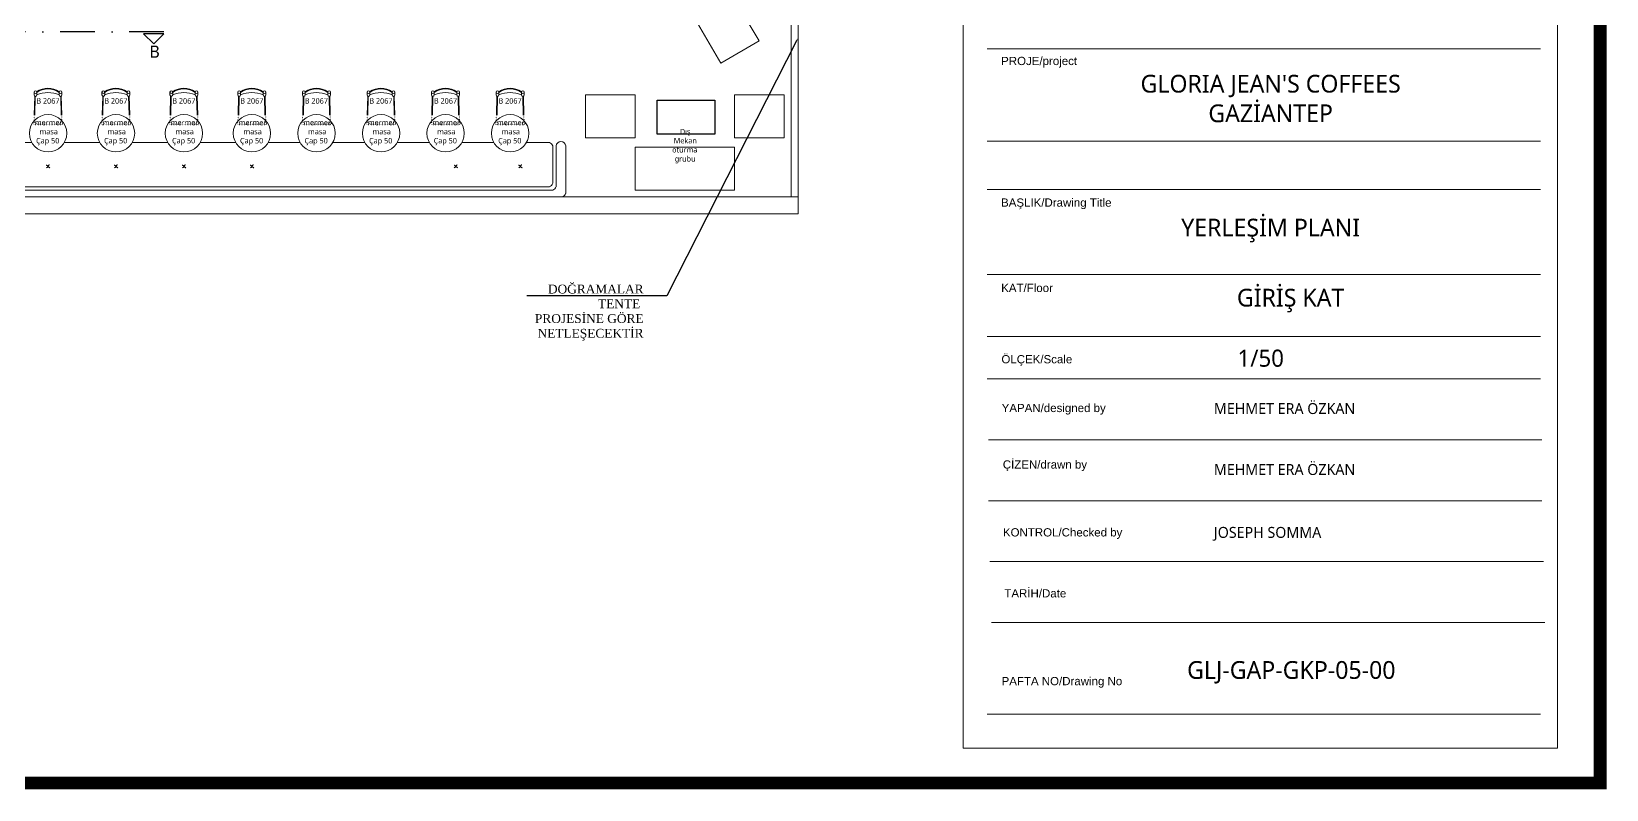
# Model space of a CAD drawing. Header units: millimetres. Extents: x 61675 to 66977, y 9453 to 12371.
# Drawn here: x 64659 to 66977, y 9453 to 10567 of the extents above; entities that cross this region are included whole.
import ezdxf
from ezdxf import colors
from ezdxf.entities.mleader import LeaderData, LeaderLine
from ezdxf.enums import TextEntityAlignment as Align
from ezdxf.math import Vec2, Vec3

# ---------------------------------------------------------------- set-up
doc = ezdxf.new("R2010")
doc.units = ezdxf.units.MM
doc.header["$LTSCALE"] = 2
doc.linetypes.add('DASHDOTX2', pattern=[50.8, 25.4, -12.7, 0, -12.7])
doc.linetypes.add('DOT', pattern=[6.35, 0, -6.35])
doc.layers.get('0').update_dxf_attribs({"lineweight": 20})
for name, color, linetype, lineweight in [('t_antet', 24, 'Continuous', 20), ('t_demir', 103, 'Continuous', 20), ('t_doğrama', 142, 'Continuous', 13), ('t_kesitçizgisi', 7, 'DASHDOTX2', 30), ('t_tefris', 44, 'Continuous', 25), ('t_tefrişoturum', 25, 'Continuous', 15), ('t_yazı', 7, 'Continuous', 25)]:
    doc.layers.add(name, color=color, linetype=linetype, lineweight=lineweight)
doc.layers.add('t_fayans', color=7, linetype='Continuous', lineweight=18, true_color=0xffff75)
doc.styles.add('A Tasarım_genel', font='GOTHIC.TTF', dxfattribs={"width": 0.7, "height": 70})
doc.styles.add('ARIALT', font='arial.ttf', dxfattribs={"height": 10})
doc.styles.get("Standard").update_dxf_attribs({"font": 'times.ttf', "height": 12})
doc.styles.add('Ölçü50', font='calibri.ttf', dxfattribs={"width": 0.7})

# ---------------------------------------------------------------- blocks, each defined once
blk = doc.blocks.new('HSAN')
at = {"layer": 't_tefrişoturum'}
for p, q in [((-22.5, 47.1), (-22.5, 43)), ((-18.5, 47.1), (-18.5, 43)), ((14.6, 47.1), (14.6, 43)), ((18.6, 47.1), (18.6, 43)), ((-22.2, 13.2), (-21.5, 41.3)), ((-21.2, 13.2), (-20.6, 41)), ((16.7, 41), (17.3, 13.2)), ((17.6, 41.3), (18.3, 13.2))]:
    blk.add_line(p, q, dxfattribs=at)
at = {"layer": 't_tefrişoturum', "color": 252, "linetype": 'DOT', "ltscale": 0.06}
for p, q in [((-22.5, 2.8), (-22.2, 13.2)), ((15.9, 0), (-19.8, 0)), ((18.3, 13.2), (18.6, 2.8))]:
    blk.add_line(p, q, dxfattribs=at)
at = {"layer": 't_tefrişoturum'}
for centre in [(-20.5, 47.1), (16.6, 47.1)]:
    blk.add_circle(centre, 2, dxfattribs=at)
at = {"layer": 't_tefrişoturum', "color": 252, "linetype": 'DOT', "ltscale": 0.06}
for centre in [(-21.5, 1), (17.6, 1)]:
    blk.add_circle(centre, 2, dxfattribs=at)
at = {"layer": 't_tefrişoturum'}
for centre, radius, start, end in [((-1.9, 24.3), 28.7, 54.5581, 125.4419), ((-1.9, 24.1), 27.9, 53.5535, 126.4465), ((-1.9, 6.2), 40.4, 65.8377, 114.1623), ((-20.5, 43), 2, 180, 0), ((16.6, 43), 2, 180, 0)]:
    blk.add_arc(centre, radius, start, end, dxfattribs=at)
blk = doc.blocks.new('bahce_sedir')
at = {"layer": 't_tefrişoturum', "linetype": 'Continuous'}
for p, q in [((-75, 412), (-5, 412)), ((-75, 398), (-15, 398)), ((0, -407), (0, 407)), ((-80, 354.2), (-80, 388)), ((-75, 393), (-20, 393)), ((-15, -388), (-15, 388)), ((-10, -393), (-10, 393)), ((-80, 259.2), (-80, 306.3)), ((-80, 164.2), (-80, 211.3)), ((-80, 69.2), (-80, 116.3)), ((-80, -25.8), (-80, 21.3)), ((-80, -125.8), (-80, -73.7)), ((-80, -225.8), (-80, -173.7)), ((-80, -325.8), (-80, -273.7)), ((-80, -388), (-80, -373.7)), ((-75, -393), (-20, -393)), ((-75, -398), (-15, -398)), ((-75, -412), (-5, -412))]:
    blk.add_line(p, q, dxfattribs=at)
at = {"layer": 't_tefrişoturum', "linetype": 'Continuous', "extrusion": (0, 0, -1)}
for points in [[(44.2, 346), (44, 346.2), (43.7, 346.4), (43.6, 346.6), (43.4, 346.8), (43.3, 347), (43.1, 347.3), (42.9, 347.7), (42.8, 348), (43, 347.7), (43.2, 347.3), (43.3, 347.1), (43.5, 346.8), (43.6, 346.6), (43.9, 346.4), (44, 346.2), (44.2, 346)], [(45.8, 345.9), (45.8, 345.9), (46.2, 346.2), (46.6, 346.6), (46.9, 347), (47.2, 347.5), (47, 347), (46.8, 346.6), (46.4, 346.2), (45.8, 345.9)], [(45.5, 344.6), (45.7, 344.5), (45.9, 344.3), (46.1, 344.1), (46.2, 343.9), (46.3, 343.6), (46.4, 343.3), (46.5, 343), (46.6, 342.7), (46.5, 343), (46.4, 343.2), (46.3, 343.5), (46.1, 343.7), (46, 343.9), (45.8, 344.1), (45.7, 344.4), (45.5, 344.6)], [(44.5, 345.4), (44.5, 345.4), (44.6, 345.5), (44.6, 345.6), (44.8, 345.7), (45, 345.8), (45.2, 345.7), (45.3, 345.7), (45.4, 345.6), (45.4, 345.5), (45.4, 345.3), (45.4, 345.2), (45.3, 345.1), (45.1, 345), (44.9, 345), (44.7, 345.1), (44.6, 345.2), (44.5, 345.4)], [(44.3, 344.9), (44.3, 344.9), (43.8, 344.5), (43.4, 344), (43.1, 343.5), (42.9, 343), (43.1, 343.6), (43.4, 344.1), (43.8, 344.5), (44.3, 344.9)], [(45.8, 250.9), (45.8, 250.9), (46.2, 251.2), (46.6, 251.6), (46.9, 252), (47.2, 252.5), (47, 252), (46.8, 251.6), (46.4, 251.2), (45.8, 250.9)], [(45.5, 249.6), (45.7, 249.5), (45.9, 249.3), (46.1, 249.1), (46.2, 248.9), (46.3, 248.6), (46.4, 248.3), (46.5, 248), (46.6, 247.7), (46.5, 248), (46.4, 248.2), (46.3, 248.5), (46.1, 248.7), (46, 248.9), (45.8, 249.1), (45.7, 249.4), (45.5, 249.6)], [(44.5, 250.4), (44.5, 250.4), (44.6, 250.5), (44.6, 250.6), (44.8, 250.7), (45, 250.8), (45.2, 250.7), (45.3, 250.7), (45.4, 250.6), (45.4, 250.5), (45.4, 250.3), (45.4, 250.2), (45.3, 250.1), (45.1, 250), (44.9, 250), (44.7, 250.1), (44.6, 250.2), (44.5, 250.4)], [(44.3, 249.9), (44.3, 249.9), (43.8, 249.5), (43.4, 249), (43.1, 248.5), (42.9, 248), (43.1, 248.6), (43.4, 249.1), (43.8, 249.5), (44.3, 249.9)], [(44.2, 251), (44, 251.2), (43.7, 251.4), (43.6, 251.6), (43.4, 251.8), (43.3, 252), (43.1, 252.3), (42.9, 252.7), (42.8, 253), (43, 252.7), (43.2, 252.3), (43.3, 252.1), (43.5, 251.8), (43.6, 251.6), (43.9, 251.4), (44, 251.2), (44.2, 251)], [(45.8, -49.1), (45.8, -49.1), (46.2, -48.8), (46.6, -48.4), (46.9, -48), (47.2, -47.5), (47, -48), (46.8, -48.4), (46.4, -48.8), (45.8, -49.1)], [(45.5, -50.4), (45.7, -50.5), (45.9, -50.7), (46.1, -50.9), (46.2, -51.1), (46.3, -51.4), (46.4, -51.7), (46.5, -52), (46.6, -52.3), (46.5, -52), (46.4, -51.8), (46.3, -51.5), (46.1, -51.3), (46, -51.1), (45.8, -50.9), (45.7, -50.6), (45.5, -50.4)], [(44.5, -49.6), (44.5, -49.6), (44.6, -49.5), (44.6, -49.4), (44.8, -49.3), (45, -49.2), (45.2, -49.3), (45.3, -49.3), (45.4, -49.4), (45.4, -49.5), (45.4, -49.7), (45.4, -49.8), (45.3, -49.9), (45.1, -50), (44.9, -50), (44.7, -49.9), (44.6, -49.8), (44.5, -49.6)], [(44.3, -50.1), (44.3, -50.1), (43.8, -50.5), (43.4, -51), (43.1, -51.5), (42.9, -52), (43.1, -51.4), (43.4, -50.9), (43.8, -50.5), (44.3, -50.1)], [(44.2, -49), (44, -48.8), (43.7, -48.6), (43.6, -48.4), (43.4, -48.2), (43.3, -48), (43.1, -47.7), (42.9, -47.3), (42.8, -47), (43, -47.3), (43.2, -47.7), (43.3, -47.9), (43.5, -48.2), (43.6, -48.4), (43.9, -48.6), (44, -48.8), (44.2, -49)], [(45.8, -149.1), (45.8, -149.1), (46.2, -148.8), (46.6, -148.4), (46.9, -148), (47.2, -147.5), (47, -148), (46.8, -148.4), (46.4, -148.8), (45.8, -149.1)], [(45.5, -150.4), (45.7, -150.5), (45.9, -150.7), (46.1, -150.9), (46.2, -151.1), (46.3, -151.4), (46.4, -151.7), (46.5, -152), (46.6, -152.3), (46.5, -152), (46.4, -151.8), (46.3, -151.5), (46.1, -151.3), (46, -151.1), (45.8, -150.9), (45.7, -150.6), (45.5, -150.4)], [(44.5, -149.6), (44.5, -149.6), (44.6, -149.5), (44.6, -149.4), (44.8, -149.3), (45, -149.2), (45.2, -149.3), (45.3, -149.3), (45.4, -149.4), (45.4, -149.5), (45.4, -149.7), (45.4, -149.8), (45.3, -149.9), (45.1, -150), (44.9, -150), (44.7, -149.9), (44.6, -149.8), (44.5, -149.6)], [(44.3, -150.1), (44.3, -150.1), (43.8, -150.5), (43.4, -151), (43.1, -151.5), (42.9, -152), (43.1, -151.4), (43.4, -150.9), (43.8, -150.5), (44.3, -150.1)], [(44.2, -149), (44, -148.8), (43.7, -148.6), (43.6, -148.4), (43.4, -148.2), (43.3, -148), (43.1, -147.7), (42.9, -147.3), (42.8, -147), (43, -147.3), (43.2, -147.7), (43.3, -147.9), (43.5, -148.2), (43.6, -148.4), (43.9, -148.6), (44, -148.8), (44.2, -149)], [(45.8, -249.1), (45.8, -249.1), (46.2, -248.8), (46.6, -248.4), (46.9, -248), (47.2, -247.5), (47, -248), (46.8, -248.4), (46.4, -248.8), (45.8, -249.1)], [(45.5, -250.4), (45.7, -250.5), (45.9, -250.7), (46.1, -250.9), (46.2, -251.1), (46.3, -251.4), (46.4, -251.7), (46.5, -252), (46.6, -252.3), (46.5, -252), (46.4, -251.8), (46.3, -251.5), (46.1, -251.3), (46, -251.1), (45.8, -250.9), (45.7, -250.6), (45.5, -250.4)], [(44.5, -249.6), (44.5, -249.6), (44.6, -249.5), (44.6, -249.4), (44.8, -249.3), (45, -249.2), (45.2, -249.3), (45.3, -249.3), (45.4, -249.4), (45.4, -249.5), (45.4, -249.7), (45.4, -249.8), (45.3, -249.9), (45.1, -250), (44.9, -250), (44.7, -249.9), (44.6, -249.8), (44.5, -249.6)], [(44.3, -250.1), (44.3, -250.1), (43.8, -250.5), (43.4, -251), (43.1, -251.5), (42.9, -252), (43.1, -251.4), (43.4, -250.9), (43.8, -250.5), (44.3, -250.1)], [(44.2, -249), (44, -248.8), (43.7, -248.6), (43.6, -248.4), (43.4, -248.2), (43.3, -248), (43.1, -247.7), (42.9, -247.3), (42.8, -247), (43, -247.3), (43.2, -247.7), (43.3, -247.9), (43.5, -248.2), (43.6, -248.4), (43.9, -248.6), (44, -248.8), (44.2, -249)], [(45.8, -349.1), (45.8, -349.1), (46.2, -348.8), (46.6, -348.4), (46.9, -348), (47.2, -347.5), (47, -348), (46.8, -348.4), (46.4, -348.8), (45.8, -349.1)], [(44.2, -349), (44, -348.8), (43.7, -348.6), (43.6, -348.4), (43.4, -348.2), (43.3, -348), (43.1, -347.7), (42.9, -347.3), (42.8, -347), (43, -347.3), (43.2, -347.7), (43.3, -347.9), (43.5, -348.2), (43.6, -348.4), (43.9, -348.6), (44, -348.8), (44.2, -349)], [(45.5, -350.4), (45.7, -350.5), (45.9, -350.7), (46.1, -350.9), (46.2, -351.1), (46.3, -351.4), (46.4, -351.7), (46.5, -352), (46.6, -352.3), (46.5, -352), (46.4, -351.8), (46.3, -351.5), (46.1, -351.3), (46, -351.1), (45.8, -350.9), (45.7, -350.6), (45.5, -350.4)], [(44.5, -349.6), (44.5, -349.6), (44.6, -349.5), (44.6, -349.4), (44.8, -349.3), (45, -349.2), (45.2, -349.3), (45.3, -349.3), (45.4, -349.4), (45.4, -349.5), (45.4, -349.7), (45.4, -349.8), (45.3, -349.9), (45.1, -350), (44.9, -350), (44.7, -349.9), (44.6, -349.8), (44.5, -349.6)], [(44.3, -350.1), (44.3, -350.1), (43.8, -350.5), (43.4, -351), (43.1, -351.5), (42.9, -352), (43.1, -351.4), (43.4, -350.9), (43.8, -350.5), (44.3, -350.1)]]:
    blk.add_lwpolyline(points, dxfattribs=at)
at = {"layer": 't_tefrişoturum', "linetype": 'Continuous'}
for centre in [(-93.5, 330.3), (-93.5, 235.3), (-93.5, 140.3), (-93.5, 45.3), (-93.5, -49.7), (-93.5, -149.7), (-93.5, -249.7), (-93.5, -349.7)]:
    blk.add_circle(centre, 27.5, dxfattribs=at)
for centre, radius, start, end in [((-74.3, 405), 7.03, 95.3885, 264.6115), ((-17.6, 390.4), 7.99, 18.7207, 71.2793), ((-7.6, 404.4), 7.99, 18.7207, 71.2793), ((-72.4, 385.4), 7.99, 108.7207, 161.2793), ((-22.6, 385.4), 7.99, 18.7207, 71.2793), ((-72.4, -385.4), 7.99, 198.7207, 251.2793), ((-22.6, -385.4), 7.99, 288.7207, 341.2793), ((-17.6, -390.4), 7.99, 288.7207, 341.2793), ((-74.3, -405), 7.03, 95.3885, 264.6115), ((-7.6, -404.4), 7.99, 288.7207, 341.2793)]:
    blk.add_arc(centre, radius, start, end, dxfattribs=at)
at = {"layer": 't_tefrişoturum', "extrusion": (0, 0, -1), "rotation": 270}
for p in [(106.8, 328.3), (106.8, 233.3), (106.8, 138.3), (106.8, 43.3), (106.8, -51.7), (106.8, -151.7), (106.8, -251.7), (106.8, -351.7)]:
    blk.add_blockref('HSAN', p, dxfattribs=at)

msp = doc.modelspace()

# ---------------------------------------------------------------- linework, layer by layer
at = {"color": 252}
for p, q in [((66030.055, 12362.029), (66030.055, 9513.19)), ((66905.067, 12362.029), (66905.067, 9513.19)), ((66030.055, 9513.19), (66905.067, 9513.19))]:
    msp.add_line(p, q, dxfattribs=at)
at = {"color": 250}
for p, q in [((66879.793, 10541.644), (66065.547, 10541.644)), ((66065.547, 10405.801), (66879.793, 10405.801)), ((66879.793, 10334.89), (66065.547, 10334.89)), ((66879.793, 10209.568), (66065.547, 10209.568)), ((66879.793, 10118.399), (66065.547, 10118.399)), ((66879.793, 10056.455), (66065.547, 10056.455)), ((66881.89, 9966.834), (66067.643, 9966.834)), ((66881.89, 9877.212), (66067.643, 9877.212)), ((66883.987, 9787.59), (66069.74, 9787.59)), ((66886.084, 9697.968), (66071.837, 9697.968)), ((66879.793, 9563.191), (66065.547, 9563.191))]:
    msp.add_line(p, q, dxfattribs=at)
for p, q in [((65787.253, 10323.958), (64616.705, 10323.911)), ((65787.253, 10323.957), (65787.254, 10298.911)), ((65787.254, 10298.911), (64591.705, 10298.911))]:
    msp.add_line(p, q)
at = {"color": 252, "const_width": 18.717}
msp.add_lwpolyline([(61684.583, 9461.991), (61684.583, 12362.029), (66967.568, 12362.029), (66967.568, 9461.991)], close=True, dxfattribs=at)
at = {"layer": 't_doğrama', "ltscale": 0.5}
for points in [[(65777.254, 10323.957), (65777.254, 10791.435)], [(65787.254, 10323.958), (65787.254, 10791.435)]]:
    msp.add_lwpolyline(points, dxfattribs=at)
at = {"layer": 't_kesitçizgisi', "extrusion": (1.7622e-08, -2.38605e-07, 1)}
for p, q in [((64854.045, 10566.626, 0), (62396.073, 10566.626, 0)), ((64854.045, 10563.877, 0), (64824.347, 10563.877, 0))]:
    msp.add_line(p, q, dxfattribs=at)
at = {"layer": 't_kesitçizgisi'}
for p, q in [((64839.196, 10549.028, 0), (64824.347, 10563.877, 0)), ((64854.045, 10563.877, 0), (64839.196, 10549.028, 0))]:
    msp.add_line(p, q, dxfattribs=at)
at = {"layer": 't_tefris', "linetype": 'Continuous'}
msp.add_lwpolyline([(65665.078, 10415.933), (65580.078, 10415.933), (65580.078, 10465.933), (65665.078, 10465.933), (65665.078, 10415.933)], dxfattribs=at)
at = {"layer": 't_tefrişoturum'}
for points in [[(65638.436, 10580.74), (65694.493, 10613.644), (65729.928, 10553.275), (65673.871, 10520.372), (65639.196, 10579.447)], [(65544.737, 10473.948), (65474.737, 10473.948), (65474.737, 10410.948), (65547.737, 10410.948), (65547.737, 10473.948)], [(65693.737, 10473.948), (65693.737, 10410.948), (65766.737, 10410.948), (65766.737, 10473.948)], [(65690.737, 10396.948), (65547.737, 10396.948), (65547.737, 10333.948), (65693.737, 10333.948), (65693.737, 10396.948)]]:
    msp.add_lwpolyline(points, close=True, dxfattribs=at)

# ---------------------------------------------------------------- block references
at = {"layer": 't_demir', "rotation": 270}
msp.add_blockref('bahce_sedir', (65033.4, 10323.928), dxfattribs=at)

# ---------------------------------------------------------------- texts
at = {"color": 7}
for s, insert, char_height, width, attachment_point in [("{\\fLucida Sans Unicode|b0|i0|c162|p34;GLORIA JEAN'S COFFEES\\PGAZİANTEP}", (66482.709, 10468.384), 26.09031, 629.51691, 5), ('{\\fLucida Sans Unicode|b0|i0|c162|p34;GİRİŞ KAT}', (66512.099, 10171.381), 26.09031, 659.85499, 5), ('{\\fLucida Sans Unicode|b0|i0|c162|p34;1/50}', (66468.094, 10086.579), 25.13107, 468.63868, 5), ('{\\fLucida Sans Unicode|b0|i0|c162|p34;MEHMET ERA ÖZKAN}', (66399.189, 10012.578), 16.08389, 615.16777, 4), ('{\\fLucida Sans Unicode|b0|i0|c162|p34;MEHMET ERA ÖZKAN}', (66399.189, 9922.956), 16.08389, 615.16777, 4), ('{\\fLucida Sans Unicode|b0|i0|c162|p34;JOSEPH SOMMA}', (66399.137, 9828.459), 16.08389, 615.16777, 4)]:
    msp.add_mtext(s, dxfattribs=dict(at, insert=insert, char_height=char_height, width=width, attachment_point=attachment_point))
at = {"layer": 't_antet', "char_height": 26.09031, "width": 629.51691, "attachment_point": 5}
for s, insert in [('{\\fLucida Sans Unicode|b0|i0|c162|p34;YERLEŞİM PLANI}', (66482.709, 10274.381)), ('{\\fLucida Sans Unicode|b0|i0|c162|p34;GLJ-GAP-GKP-05-00}', (66513.106, 9624.864))]:
    msp.add_mtext(s, dxfattribs=dict(at, insert=insert))
at = {"layer": 't_yazı', "style": 'ARIALT'}
msp.add_text('PAFTA NO/Drawing No', height=12.10217, dxfattribs=at).set_placement((66175.576, 9611.986), align=Align.MIDDLE_CENTER)
at = {"layer": 't_yazı', "color": 1, "extrusion": (-1.7622e-08, 2.38605e-07, 1), "insert": (64848.131, 10546.435, 0), "char_height": 18, "width": 253.23785, "attachment_point": 3, "text_direction": (1, 0, 0), "style": 'Ölçü50'}
msp.add_mtext('{\\fLucida Sans Unicode|b0|i0|c162|p34;\\W1;B}', dxfattribs=at)
at = {"layer": 't_yazı', "style": 'ARIALT'}
for s, insert, char_height, width, attachment_point in [('PROJE/project', (66142.063, 10529.805), 12.10217, 225.09917, 2), ('BAŞLIK/Drawing Title', (66167.317, 10321.627), 12.10217, 225.09917, 2), ('KAT/Floor', (66124.297, 10196.094), 12.1022, 225.09917, 2), ('ÖLÇEK/Scale', (66138.704, 10091.279), 12.10217, 81.75243, 2), ('YAPAN/designed by', (66163.547, 10019.61), 12.10217, 225.09917, 2), ('ÇİZEN/drawn by', (66150.597, 9936.544), 12.10217, 225.09917, 2), ('KONTROL/Checked by', (66088.81, 9836.732), 12.10217, 202.22454, 1), ('TARİH/Date', (66090.907, 9747.11), 12.1022, 202.22454, 1)]:
    msp.add_mtext(s, dxfattribs=dict(at, insert=insert, char_height=char_height, width=width, attachment_point=attachment_point))
at = {"layer": 't_yazı', "char_height": 8, "width": 43.28707, "attachment_point": 4}
for s, insert in [('\\pi3.55705;{\\fLucida Sans Unicode|b0|i0|c162|p34;B 2067}', (64662.987, 10464.95)), ('\\pi3.55705;{\\fLucida Sans Unicode|b0|i0|c162|p34;B 2067}', (64762.987, 10464.95)), ('\\pi3.55705;{\\fLucida Sans Unicode|b0|i0|c162|p34;B 2067}', (64862.987, 10464.95)), ('\\pi3.55705;{\\fLucida Sans Unicode|b0|i0|c162|p34;B 2067}', (64962.987, 10464.95)), ('\\pi3.55705;{\\fLucida Sans Unicode|b0|i0|c162|p34;B 2067}', (65057.987, 10464.95)), ('\\pi3.55705;{\\fLucida Sans Unicode|b0|i0|c162|p34;B 2067}', (65152.987, 10464.95)), ('\\pi3.55705;{\\fLucida Sans Unicode|b0|i0|c162|p34;B 2067}', (65247.987, 10464.95)), ('\\pi3.55705;{\\fLucida Sans Unicode|b0|i0|c162|p34;B 2067}', (65342.987, 10464.95)), ('\\pi1.25435;{\\fLucida Sans Unicode|b0|i0|c162|p34;mermer \\P\\pi8.2084;masa \\P\\pi3.15164;Çap 50}', (64662.987, 10418.55)), ('\\pi1.25435;{\\fLucida Sans Unicode|b0|i0|c162|p34;mermer \\P\\pi8.2084;masa \\P\\pi3.15164;Çap 50}', (64762.987, 10418.55)), ('\\pi1.25435;{\\fLucida Sans Unicode|b0|i0|c162|p34;mermer \\P\\pi8.2084;masa \\P\\pi3.15164;Çap 50}', (64862.987, 10418.55)), ('\\pi1.25435;{\\fLucida Sans Unicode|b0|i0|c162|p34;mermer \\P\\pi8.2084;masa \\P\\pi3.15164;Çap 50}', (64962.987, 10418.55)), ('\\pi1.25435;{\\fLucida Sans Unicode|b0|i0|c162|p34;mermer \\P\\pi8.2084;masa \\P\\pi3.15164;Çap 50}', (65057.987, 10418.55)), ('\\pi1.25435;{\\fLucida Sans Unicode|b0|i0|c162|p34;mermer \\P\\pi8.2084;masa \\P\\pi3.15164;Çap 50}', (65152.987, 10418.55)), ('\\pi1.25435;{\\fLucida Sans Unicode|b0|i0|c162|p34;mermer \\P\\pi8.2084;masa \\P\\pi3.15164;Çap 50}', (65247.987, 10418.55)), ('\\pi1.25435;{\\fLucida Sans Unicode|b0|i0|c162|p34;mermer \\P\\pi8.2084;masa \\P\\pi3.15164;Çap 50}', (65342.987, 10418.55)), ('\\pi14.01651;{\\fLucida Sans Unicode|b0|i0|c162|p34;Dış \\P\\pi5.08408;Mekan \\P\\pi2.68408;oturma \\P\\pi6.4084;grubu}', (65599.389, 10398.525))]:
    msp.add_mtext(s, dxfattribs=dict(at, insert=insert))

# ---------------------------------------------------------------- leaders
at = {"layer": 't_fayans', "ltscale": 0.1}
ml = msp.add_multileader_mtext('Standard', dxfattribs=at)
ml.set_content('{\\fTimes New Roman|b0|i0|c162|p18;\\W1;DOĞRAMALAR TENTE  PROJESİNE GÖRE NETLEŞECEKTİR}', color=256, style='A Tasarım_genel')
ml.set_leader_properties()
ml.build(insert=Vec2(0, 0))
ml.multileader.update_dxf_attribs({"text_right_attachment_type": 6, "dogleg_length": 27.003, "arrow_head_size": 5})
ctx = ml.context
ctx.base_point, ctx.char_height, ctx.arrow_head_size, ctx.landing_gap_size, ctx.plane_origin, ctx.plane_x_axis, ctx.plane_y_axis = Vec3(65390.927, 10186.527), 13, 5, 0.54, Vec3(65859.904, 10367.442), Vec3(0.99999998, 0.00018109), Vec3(-0.00018109, 0.99999998)
ctx.right_attachment, ctx.text_align_type = 6, 2
notes = []
notes.append((ctx, [(1, (1, 1, 0), (65594.175, 10178.236), (-0.99999998, -0.00018109), 33.635, [(0, [(65787.254, 10557.696)], 0, [])])]))
ctx.mtext.insert, ctx.mtext.text_direction, ctx.mtext.rotation, ctx.mtext.width, ctx.mtext.defined_height, ctx.mtext.alignment, ctx.mtext.flow_direction = Vec3(65559.997, 10194.885), Vec3(0.99999998, 0.00018109), 0.00018109, 170.01286, 90.457, 3, 5
for ctx, leaders in notes:
    for number, flags, end, landing, length, lines in leaders:
        leader = LeaderData()
        leader.index, (leader.has_last_leader_line, leader.has_dogleg_vector, leader.attachment_direction) = number, flags
        leader.last_leader_point, leader.dogleg_vector, leader.dogleg_length = Vec3(end), Vec3(landing), length
        for number, points, colour, breaks in lines:
            line = LeaderLine()
            line.index, line.vertices, line.color, line.breaks = number, Vec3.list(points), colors.encode_raw_color(colour), breaks
            leader.lines.append(line)
        ctx.leaders.append(leader)

doc.saveas('drawing.dxf')
